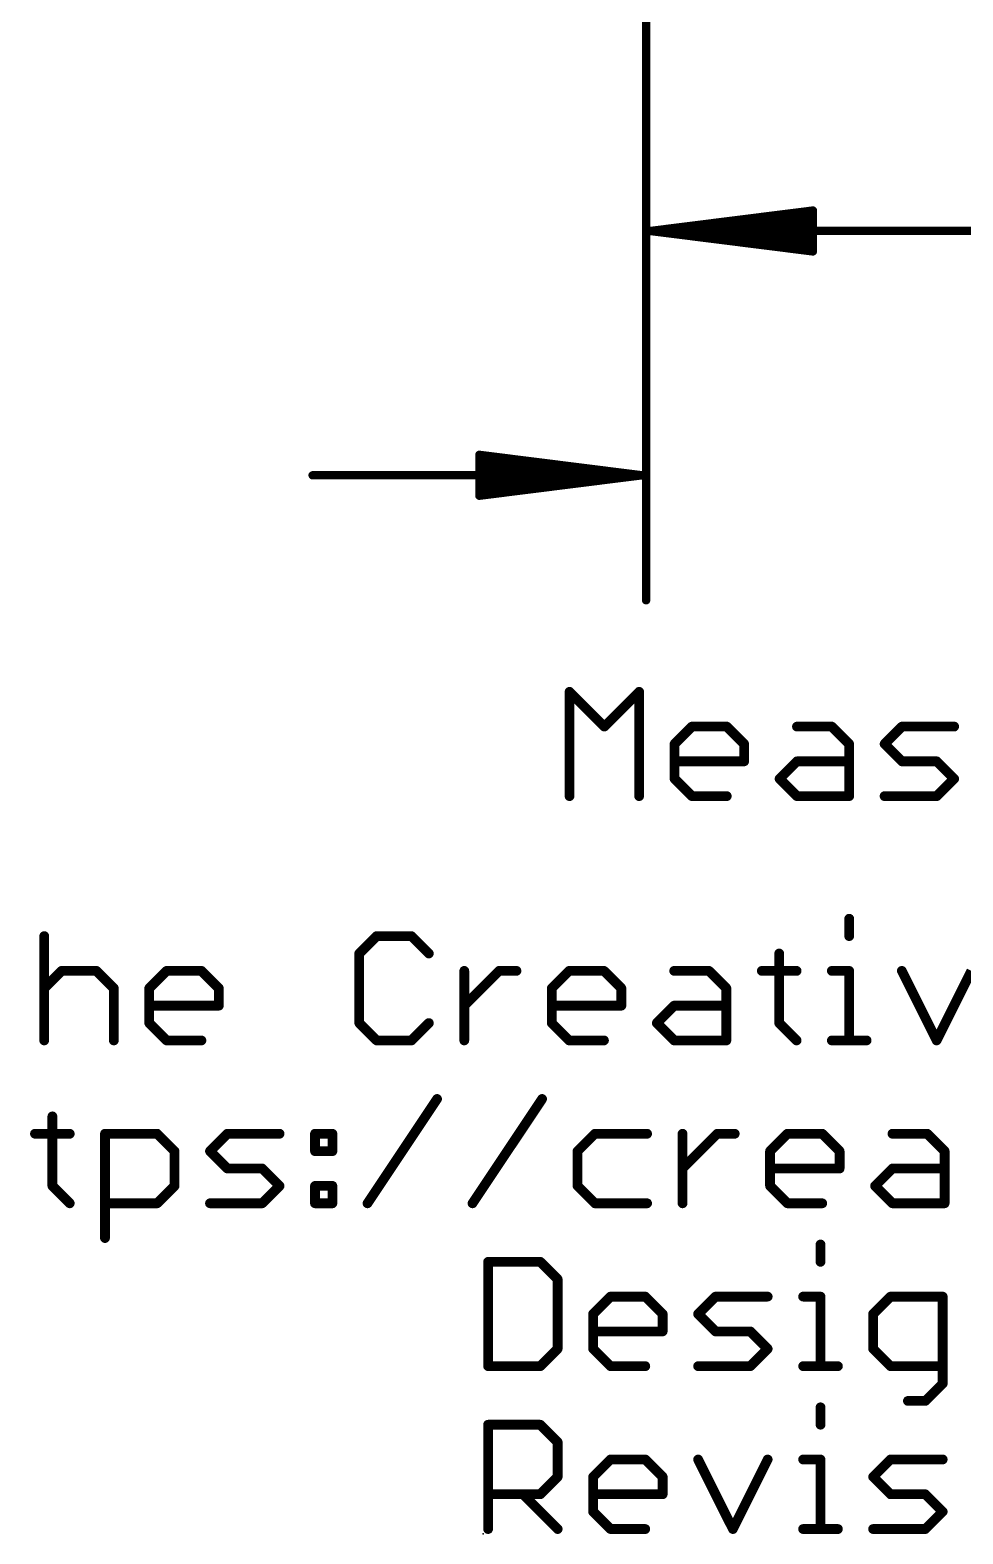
# Model space of a CAD drawing. Extents: x -34 to 73, y -25 to 33.
# Drawn here: x -9.6 to 4.94, y -24.13 to -0.68 of the extents above; entities that cross this region are included whole.
import ezdxf

# ---------------------------------------------------------------- set-up
doc = ezdxf.new("R2010")
doc.units = 0
for name, color, linetype in [('23', 53, 'CONTINUOUS'), ('47', 253, 'CONTINUOUS'), ('51', 53, 'CONTINUOUS')]:
    doc.layers.add(name, color=color, linetype=linetype)

msp = doc.modelspace()

# ---------------------------------------------------------------- linework, layer by layer
at = {"layer": '23'}
msp.add_point((-2.54, -24.13), dxfattribs=at)
at = {"layer": '47'}
for points, const_width in [([(0, 1.27), (0, -9.57)], 0.13), ([(0, 0), (0, -5.76)], 0.13), ([(0.065, -3.81), (2.6, -3.4908)], 0.13), ([(0.065, -3.81), (2.6, -3.55)], 0.13), ([(2.6, -3.4908), (2.6, -4.1292)], 0.13), ([(0.065, -3.81), (2.6, -3.68)], 0.13), ([(0.065, -3.81), (25.335, -3.81)], 0.13), ([(2.6, -4.1292), (0.065, -3.81)], 0.13), ([(2.6, -3.94), (0.065, -3.81)], 0.13), ([(2.6, -4.07), (0.065, -3.81)], 0.13), ([(-0.065, -7.62), (-2.6, -7.3008)], 0.13), ([(-2.6, -7.3008), (-2.6, -7.9392)], 0.13), ([(-0.065, -7.62), (-2.6, -7.36)], 0.13), ([(-0.065, -7.62), (-2.6, -7.49)], 0.13), ([(-0.065, -7.62), (-5.2, -7.62)], 0.13), ([(-2.6, -7.9392), (-0.065, -7.62)], 0.13), ([(-2.6, -7.75), (-0.065, -7.62)], 0.13), ([(-2.6, -7.88), (-0.065, -7.62)], 0.13), ([(-1.1938, -12.6238), (-1.1938, -10.9968)], 0.1524), ([(-1.1938, -10.9968), (-0.6515, -11.5391)], 0.1524), ([(-0.6515, -11.5391), (-0.1091, -10.9968)], 0.1524), ([(-0.1091, -10.9968), (-0.1091, -12.6238)], 0.1524), ([(0.4434, -11.8103), (0.7145, -11.5391)], 0.1524), ([(0.7145, -11.5391), (1.2569, -11.5391)], 0.1524), ([(1.2569, -11.5391), (1.528, -11.8103)], 0.1524), ([(2.3517, -11.5391), (2.894, -11.5391)], 0.1524), ([(2.894, -11.5391), (3.1652, -11.8103)], 0.1524), ([(3.7177, -11.8103), (3.9888, -11.5391)], 0.1524), ([(3.9888, -11.5391), (4.8023, -11.5391)], 0.1524), ([(0.4434, -12.3526), (0.4434, -11.8103)], 0.1524), ([(1.528, -11.8103), (1.528, -12.0815)], 0.1524), ([(3.1652, -11.8103), (3.1652, -12.6238)], 0.1524), ([(3.9888, -12.0815), (3.7177, -11.8103)], 0.1524), ([(1.528, -12.0815), (0.4434, -12.0815)], 0.1524), ([(2.0805, -12.3526), (2.3517, -12.0815)], 0.1524), ([(2.3517, -12.0815), (3.1652, -12.0815)], 0.1524), ([(4.5312, -12.0815), (3.9888, -12.0815)], 0.1524), ([(4.8023, -12.3526), (4.5312, -12.0815)], 0.1524), ([(0.7145, -12.6238), (0.4434, -12.3526)], 0.1524), ([(2.3517, -12.6238), (2.0805, -12.3526)], 0.1524), ([(4.5312, -12.6238), (4.8023, -12.3526)], 0.1524), ([(1.2569, -12.6238), (0.7145, -12.6238)], 0.1524), ([(3.1652, -12.6238), (2.3517, -12.6238)], 0.1524), ([(3.7177, -12.6238), (4.5312, -12.6238)], 0.1524)]:
    msp.add_lwpolyline(points, dxfattribs=dict(at, const_width=const_width))
for points, const_width in [([(2.6325, -3.4908, 1), (2.5675, -3.4908)], 0.065), ([(2.6041, -3.523, 1), (2.5959, -3.4585)], 0.065), ([(2.6033, -3.5823, 1), (2.5967, -3.5177)], 0.065), ([(0.065, -3.7775, 1), (0.065, -3.8425)], 0.065), ([(0.0691, -3.7778, 1), (0.0609, -3.8422)], 0.065), ([(0.0633, -3.7775, 1), (0.0667, -3.8425)], 0.065), ([(0.0667, -3.7775, 1), (0.0633, -3.8425)], 0.065), ([(0.0683, -3.7777, 1), (0.0617, -3.8423)], 0.065), ([(0.0617, -3.7777, 1), (0.0683, -3.8423)], 0.065), ([(0.0609, -3.7778, 1), (0.0691, -3.8422)], 0.065), ([(2.6017, -3.7125, 1), (2.5983, -3.6475)], 0.065), ([(2.5983, -3.9725, 1), (2.6017, -3.9075)], 0.065), ([(2.5675, -4.1292, 1), (2.6325, -4.1292)], 0.065), ([(2.5959, -4.1615, 1), (2.6041, -4.097)], 0.065), ([(2.5967, -4.1023, 1), (2.6033, -4.0377)], 0.065), ([(-0.0325, -5.76, 1), (0.0325, -5.76)], 0.065), ([(-2.5959, -7.2685, 1), (-2.6041, -7.333)], 0.065), ([(-2.5675, -7.3008, 1), (-2.6325, -7.3008)], 0.065), ([(-2.5967, -7.3277, 1), (-2.6033, -7.3923)], 0.065), ([(-2.5983, -7.4575, 1), (-2.6017, -7.5225)], 0.065), ([(-5.2, -7.5875, 1), (-5.2, -7.6525)], 0.065), ([(-2.6017, -7.7175, 1), (-2.5983, -7.7825)], 0.065), ([(-0.0609, -7.6522, 1), (-0.0691, -7.5878)], 0.065), ([(-0.0691, -7.6522, 1), (-0.0609, -7.5878)], 0.065), ([(-0.0617, -7.6523, 1), (-0.0683, -7.5877)], 0.065), ([(-0.0683, -7.6523, 1), (-0.0617, -7.5877)], 0.065), ([(-0.0667, -7.6525, 1), (-0.0633, -7.5875)], 0.065), ([(-0.0633, -7.6525, 1), (-0.0667, -7.5875)], 0.065), ([(-0.065, -7.6525, 1), (-0.065, -7.5875)], 0.065), ([(-2.6033, -7.8477, 1), (-2.5967, -7.9123)], 0.065), ([(-2.6041, -7.907, 1), (-2.5959, -7.9715)], 0.065), ([(-2.6325, -7.9392, 1), (-2.5675, -7.9392)], 0.065), ([(-0.0325, -9.57, 1), (0.0325, -9.57)], 0.065), ([(-1.1557, -10.9968, 1), (-1.2319, -10.9968)], 0.0762), ([(-1.1669, -10.9699, 1), (-1.2207, -11.0238)], 0.0762), ([(-0.071, -10.9968, 1), (-0.1472, -10.9968)], 0.0762), ([(-0.0822, -11.0238, 1), (-0.1361, -10.9699)], 0.0762), ([(-0.6784, -11.5122, 1), (-0.6245, -11.5661)], 0.0762), ([(-0.6784, -11.5661, 1), (-0.6245, -11.5122)], 0.0762), ([(0.7145, -11.501, 1), (0.7145, -11.5772)], 0.0762), ([(0.7415, -11.5661, 1), (0.6876, -11.5122)], 0.0762), ([(1.2838, -11.5122, 1), (1.2299, -11.5661)], 0.0762), ([(1.2569, -11.5772, 1), (1.2569, -11.501)], 0.0762), ([(2.3517, -11.501, 1), (2.3517, -11.5772)], 0.0762), ([(2.9209, -11.5122, 1), (2.8671, -11.5661)], 0.0762), ([(2.894, -11.5772, 1), (2.894, -11.501)], 0.0762), ([(3.9888, -11.501, 1), (3.9888, -11.5772)], 0.0762), ([(4.0158, -11.5661, 1), (3.9619, -11.5122)], 0.0762), ([(4.8023, -11.5772, 1), (4.8023, -11.501)], 0.0762), ([(0.4815, -11.8103, 1), (0.4053, -11.8103)], 0.0762), ([(0.4164, -11.7834, 1), (0.4703, -11.8372)], 0.0762), ([(1.5661, -11.8103, 1), (1.4899, -11.8103)], 0.0762), ([(1.5011, -11.8372, 1), (1.555, -11.7834)], 0.0762), ([(3.2033, -11.8103, 1), (3.1271, -11.8103)], 0.0762), ([(3.1382, -11.8372, 1), (3.1921, -11.7834)], 0.0762), ([(3.7446, -11.7834, 1), (3.6907, -11.8372)], 0.0762), ([(3.6907, -11.7834, 1), (3.7446, -11.8372)], 0.0762), ([(0.4434, -12.0434, 1), (0.4434, -12.1196)], 0.0762), ([(1.4899, -12.0815, 1), (1.5661, -12.0815)], 0.0762), ([(1.528, -12.1196, 1), (1.528, -12.0434)], 0.0762), ([(2.3517, -12.0434, 1), (2.3517, -12.1196)], 0.0762), ([(2.3786, -12.1084, 1), (2.3247, -12.0545)], 0.0762), ([(3.1652, -12.1196, 1), (3.1652, -12.0434)], 0.0762), ([(3.9888, -12.0434, 1), (3.9888, -12.1196)], 0.0762), ([(3.9619, -12.1084, 1), (4.0158, -12.0545)], 0.0762), ([(4.5581, -12.0545, 1), (4.5042, -12.1084)], 0.0762), ([(4.5312, -12.1196, 1), (4.5312, -12.0434)], 0.0762), ([(0.4703, -12.3257, 1), (0.4164, -12.3796)], 0.0762), ([(0.4053, -12.3526, 1), (0.4815, -12.3526)], 0.0762), ([(2.1075, -12.3257, 1), (2.0536, -12.3796)], 0.0762), ([(2.0536, -12.3257, 1), (2.1075, -12.3796)], 0.0762), ([(4.8293, -12.3796, 1), (4.7754, -12.3257)], 0.0762), ([(4.7754, -12.3796, 1), (4.8293, -12.3257)], 0.0762), ([(-1.2319, -12.6238, 1), (-1.1557, -12.6238)], 0.0762), ([(-0.1472, -12.6238, 1), (-0.071, -12.6238)], 0.0762), ([(0.7145, -12.5857, 1), (0.7145, -12.6619)], 0.0762), ([(0.6876, -12.6507, 1), (0.7415, -12.5969)], 0.0762), ([(1.2569, -12.6619, 1), (1.2569, -12.5857)], 0.0762), ([(2.3517, -12.5857, 1), (2.3517, -12.6619)], 0.0762), ([(2.3247, -12.6507, 1), (2.3786, -12.5969)], 0.0762), ([(3.1271, -12.6238, 1), (3.2033, -12.6238)], 0.0762), ([(3.1652, -12.6619, 1), (3.1652, -12.5857)], 0.0762), ([(3.7177, -12.5857, 1), (3.7177, -12.6619)], 0.0762), ([(4.5042, -12.5969, 1), (4.5581, -12.6507)], 0.0762), ([(4.5312, -12.6619, 1), (4.5312, -12.5857)], 0.0762)]:
    msp.add_lwpolyline(points, format="xyb", dxfattribs=dict(at, const_width=const_width))
at = {"layer": '51', "const_width": 0.1524}
for points in [[(3.1662, -14.5356), (3.1662, -14.8068)], [(-9.3836, -14.8068), (-9.3836, -16.4338)], [(-4.201, -14.8068), (-4.4721, -15.078)], [(-3.6586, -14.8068), (-4.201, -14.8068)], [(-3.3875, -15.078), (-3.6586, -14.8068)], [(-4.4721, -15.078), (-4.4721, -16.1626)], [(2.0748, -15.078), (2.0748, -16.1626)], [(-9.3836, -15.6203), (-9.1124, -15.3491)], [(-9.1124, -15.3491), (-8.5701, -15.3491)], [(-8.5701, -15.3491), (-8.2989, -15.6203)], [(-7.7464, -15.6203), (-7.4753, -15.3491)], [(-7.4753, -15.3491), (-6.9329, -15.3491)], [(-6.9329, -15.3491), (-6.6618, -15.6203)], [(-2.835, -16.4338), (-2.835, -15.3491)], [(-2.835, -15.8915), (-2.2926, -15.3491)], [(-2.2926, -15.3491), (-2.0215, -15.3491)], [(-1.4707, -15.6203), (-1.1995, -15.3491)], [(-1.1995, -15.3491), (-0.6572, -15.3491)], [(-0.6572, -15.3491), (-0.386, -15.6203)], [(0.4376, -15.3491), (0.98, -15.3491)], [(0.98, -15.3491), (1.2511, -15.6203)], [(1.8036, -15.3491), (2.346, -15.3491)], [(2.8951, -15.3491), (3.1662, -15.3491)], [(3.1662, -15.3491), (3.1662, -16.4338)], [(3.9865, -15.3491), (4.5288, -16.4338)], [(4.5288, -16.4338), (5.0712, -15.3491)], [(-8.2989, -15.6203), (-8.2989, -16.4338)], [(-7.7464, -16.1626), (-7.7464, -15.6203)], [(-6.6618, -15.6203), (-6.6618, -15.8915)], [(-1.4707, -16.1626), (-1.4707, -15.6203)], [(-0.386, -15.6203), (-0.386, -15.8915)], [(1.2511, -15.6203), (1.2511, -16.4338)], [(-6.6618, -15.8915), (-7.7464, -15.8915)], [(-0.386, -15.8915), (-1.4707, -15.8915)], [(0.1665, -16.1626), (0.4376, -15.8915)], [(0.4376, -15.8915), (1.2511, -15.8915)], [(-7.4753, -16.4338), (-7.7464, -16.1626)], [(-4.4721, -16.1626), (-4.201, -16.4338)], [(-3.6586, -16.4338), (-3.3875, -16.1626)], [(-1.1995, -16.4338), (-1.4707, -16.1626)], [(0.4376, -16.4338), (0.1665, -16.1626)], [(2.0748, -16.1626), (2.346, -16.4338)], [(-6.9329, -16.4338), (-7.4753, -16.4338)], [(-4.201, -16.4338), (-3.6586, -16.4338)], [(-0.6572, -16.4338), (-1.1995, -16.4338)], [(1.2511, -16.4338), (0.4376, -16.4338)], [(2.8951, -16.4338), (3.4374, -16.4338)], [(-4.3437, -18.9738), (-3.2591, -17.3468)], [(-2.7066, -18.9738), (-1.6219, -17.3468)], [(-9.2569, -17.618), (-9.2569, -18.7026)], [(-9.5281, -17.8891), (-8.9857, -17.8891)], [(-8.4366, -19.5161), (-8.4366, -17.8891)], [(-8.4366, -17.8891), (-7.6231, -17.8891)], [(-7.6231, -17.8891), (-7.352, -18.1603)], [(-6.7995, -18.1603), (-6.5283, -17.8891)], [(-6.5283, -17.8891), (-5.7148, -17.8891)], [(-5.1623, -17.8891), (-4.8911, -17.8891)], [(-5.1623, -18.1603), (-5.1623, -17.8891)], [(-4.8911, -17.8891), (-4.8911, -18.1603)], [(-0.7982, -17.8891), (-1.0694, -18.1603)], [(0.0153, -17.8891), (-0.7982, -17.8891)], [(0.5677, -18.9738), (0.5677, -17.8891)], [(0.5677, -18.4315), (1.1101, -17.8891)], [(1.1101, -17.8891), (1.3812, -17.8891)], [(1.932, -18.1603), (2.2032, -17.8891)], [(2.2032, -17.8891), (2.7455, -17.8891)], [(2.7455, -17.8891), (3.0167, -18.1603)], [(3.8404, -17.8891), (4.3827, -17.8891)], [(4.3827, -17.8891), (4.6539, -18.1603)], [(-7.352, -18.1603), (-7.352, -18.7026)], [(-6.5283, -18.4315), (-6.7995, -18.1603)], [(-4.8911, -18.1603), (-5.1623, -18.1603)], [(-1.0694, -18.1603), (-1.0694, -18.7026)], [(1.932, -18.7026), (1.932, -18.1603)], [(3.0167, -18.1603), (3.0167, -18.4315)], [(4.6539, -18.1603), (4.6539, -18.9738)], [(-5.986, -18.4315), (-6.5283, -18.4315)], [(-5.7148, -18.7026), (-5.986, -18.4315)], [(3.0167, -18.4315), (1.932, -18.4315)], [(3.5692, -18.7026), (3.8404, -18.4315)], [(3.8404, -18.4315), (4.6539, -18.4315)], [(-9.2569, -18.7026), (-8.9857, -18.9738)], [(-7.352, -18.7026), (-7.6231, -18.9738)], [(-5.986, -18.9738), (-5.7148, -18.7026)], [(-5.1623, -18.7026), (-4.8911, -18.7026)], [(-5.1623, -18.9738), (-5.1623, -18.7026)], [(-4.8911, -18.7026), (-4.8911, -18.9738)], [(-1.0694, -18.7026), (-0.7982, -18.9738)], [(2.2032, -18.9738), (1.932, -18.7026)], [(3.8404, -18.9738), (3.5692, -18.7026)], [(-7.6231, -18.9738), (-8.4366, -18.9738)], [(-6.7995, -18.9738), (-5.986, -18.9738)], [(-4.8911, -18.9738), (-5.1623, -18.9738)], [(-0.7982, -18.9738), (0.0153, -18.9738)], [(2.7455, -18.9738), (2.2032, -18.9738)], [(4.6539, -18.9738), (3.8404, -18.9738)], [(2.7188, -19.6156), (2.7188, -19.8868)], [(-2.4638, -19.8868), (-2.4638, -21.5138)], [(-1.6503, -19.8868), (-2.4638, -19.8868)], [(-1.3791, -20.158), (-1.6503, -19.8868)], [(-1.3791, -21.2426), (-1.3791, -20.158)], [(-0.8266, -20.7003), (-0.5555, -20.4291)], [(-0.5555, -20.4291), (-0.0132, -20.4291)], [(-0.0132, -20.4291), (0.258, -20.7003)], [(0.8105, -20.7003), (1.0817, -20.4291)], [(1.0817, -20.4291), (1.8952, -20.4291)], [(2.4477, -20.4291), (2.7188, -20.4291)], [(2.7188, -20.4291), (2.7188, -21.5138)], [(3.8103, -20.4291), (3.5391, -20.7003)], [(4.6238, -20.4291), (3.8103, -20.4291)], [(4.6238, -21.785), (4.6238, -20.4291)], [(-0.8266, -21.2426), (-0.8266, -20.7003)], [(0.258, -20.7003), (0.258, -20.9715)], [(1.0817, -20.9715), (0.8105, -20.7003)], [(3.5391, -20.7003), (3.5391, -21.2426)], [(0.258, -20.9715), (-0.8266, -20.9715)], [(1.624, -20.9715), (1.0817, -20.9715)], [(1.8952, -21.2426), (1.624, -20.9715)], [(-1.6503, -21.5138), (-1.3791, -21.2426)], [(-0.5555, -21.5138), (-0.8266, -21.2426)], [(1.624, -21.5138), (1.8952, -21.2426)], [(3.5391, -21.2426), (3.8103, -21.5138)], [(-2.4638, -21.5138), (-1.6503, -21.5138)], [(-0.0132, -21.5138), (-0.5555, -21.5138)], [(0.8105, -21.5138), (1.624, -21.5138)], [(2.4477, -21.5138), (2.99, -21.5138)], [(3.8103, -21.5138), (4.6238, -21.5138)], [(4.3526, -22.0561), (4.6238, -21.785)], [(4.0814, -22.0561), (4.3526, -22.0561)], [(2.7188, -22.1556), (2.7188, -22.4268)], [(-2.4638, -24.0538), (-2.4638, -22.4268)], [(-2.4638, -22.4268), (-1.6503, -22.4268)], [(-1.6503, -22.4268), (-1.3791, -22.698)], [(-1.3791, -22.698), (-1.3791, -23.2403)], [(-0.8266, -23.2403), (-0.5555, -22.9691)], [(-0.5555, -22.9691), (-0.0132, -22.9691)], [(-0.0132, -22.9691), (0.258, -23.2403)], [(0.8105, -22.9691), (1.3528, -24.0538)], [(1.3528, -24.0538), (1.8952, -22.9691)], [(2.4477, -22.9691), (2.7188, -22.9691)], [(2.7188, -22.9691), (2.7188, -24.0538)], [(3.5391, -23.2403), (3.8103, -22.9691)], [(3.8103, -22.9691), (4.6238, -22.9691)], [(-1.3791, -23.2403), (-1.6503, -23.5115)], [(-0.8266, -23.7826), (-0.8266, -23.2403)], [(0.258, -23.2403), (0.258, -23.5115)], [(3.8103, -23.5115), (3.5391, -23.2403)], [(-1.6503, -23.5115), (-2.4638, -23.5115)], [(-1.9215, -23.5115), (-1.3791, -24.0538)], [(0.258, -23.5115), (-0.8266, -23.5115)], [(4.3526, -23.5115), (3.8103, -23.5115)], [(4.6238, -23.7826), (4.3526, -23.5115)], [(-0.5555, -24.0538), (-0.8266, -23.7826)], [(4.3526, -24.0538), (4.6238, -23.7826)], [(-0.0132, -24.0538), (-0.5555, -24.0538)], [(2.4477, -24.0538), (2.99, -24.0538)], [(3.5391, -24.0538), (4.3526, -24.0538)]]:
    msp.add_lwpolyline(points, dxfattribs=at)
at = {"layer": '51', "const_width": 0.0762}
for points in [[(3.2043, -14.5356, 1), (3.1281, -14.5356)], [(-9.3455, -14.8068, 1), (-9.4217, -14.8068)], [(-4.201, -14.7687, 1), (-4.201, -14.8449)], [(-4.174, -14.8338, 1), (-4.2279, -14.7799)], [(-3.6317, -14.7799, 1), (-3.6856, -14.8338)], [(-3.6586, -14.8449, 1), (-3.6586, -14.7687)], [(3.1281, -14.8068, 1), (3.2043, -14.8068)], [(-4.434, -15.078, 1), (-4.5102, -15.078)], [(2.1129, -15.078, 1), (2.0367, -15.078)], [(-4.4991, -15.051, 1), (-4.4452, -15.1049)], [(-3.4144, -15.1049, 1), (-3.3605, -15.051)], [(-9.1124, -15.311, 1), (-9.1124, -15.3872)], [(-9.0855, -15.3761, 1), (-9.1394, -15.3222)], [(-8.5432, -15.3222, 1), (-8.597, -15.3761)], [(-8.5701, -15.3872, 1), (-8.5701, -15.311)], [(-7.4753, -15.311, 1), (-7.4753, -15.3872)], [(-7.4483, -15.3761, 1), (-7.5022, -15.3222)], [(-6.906, -15.3222, 1), (-6.9599, -15.3761)], [(-6.9329, -15.3872, 1), (-6.9329, -15.311)], [(-2.7969, -15.3491, 1), (-2.8731, -15.3491)], [(-2.2926, -15.311, 1), (-2.2926, -15.3872)], [(-2.2657, -15.3761, 1), (-2.3196, -15.3222)], [(-2.0215, -15.3872, 1), (-2.0215, -15.311)], [(-1.1995, -15.311, 1), (-1.1995, -15.3872)], [(-1.1726, -15.3761, 1), (-1.2265, -15.3222)], [(-0.6302, -15.3222, 1), (-0.6841, -15.3761)], [(-0.6572, -15.3872, 1), (-0.6572, -15.311)], [(0.4376, -15.311, 1), (0.4376, -15.3872)], [(1.0069, -15.3222, 1), (0.953, -15.3761)], [(0.98, -15.3872, 1), (0.98, -15.311)], [(1.8036, -15.311, 1), (1.8036, -15.3872)], [(2.346, -15.3872, 1), (2.346, -15.311)], [(2.8951, -15.311, 1), (2.8951, -15.3872)], [(3.2043, -15.3491, 1), (3.1281, -15.3491)], [(3.1662, -15.3872, 1), (3.1662, -15.311)], [(4.0206, -15.3321, 1), (3.9524, -15.3662)], [(-9.4105, -15.5934, 1), (-9.3567, -15.6472)], [(-8.2608, -15.6203, 1), (-8.337, -15.6203)], [(-8.3259, -15.6472, 1), (-8.272, -15.5934)], [(-7.7083, -15.6203, 1), (-7.7845, -15.6203)], [(-7.7734, -15.5934, 1), (-7.7195, -15.6472)], [(-6.6237, -15.6203, 1), (-6.6999, -15.6203)], [(-6.6887, -15.6472, 1), (-6.6348, -15.5934)], [(-1.4326, -15.6203, 1), (-1.5088, -15.6203)], [(-1.4976, -15.5934, 1), (-1.4437, -15.6472)], [(-0.3479, -15.6203, 1), (-0.4241, -15.6203)], [(-0.413, -15.6472, 1), (-0.3591, -15.5934)], [(1.2892, -15.6203, 1), (1.213, -15.6203)], [(1.2242, -15.6472, 1), (1.2781, -15.5934)], [(-7.7464, -15.8534, 1), (-7.7464, -15.9296)], [(-6.6999, -15.8915, 1), (-6.6237, -15.8915)], [(-6.6618, -15.9296, 1), (-6.6618, -15.8534)], [(-2.8619, -15.8645, 1), (-2.808, -15.9184)], [(-1.4707, -15.8534, 1), (-1.4707, -15.9296)], [(-0.4241, -15.8915, 1), (-0.3479, -15.8915)], [(-0.386, -15.9296, 1), (-0.386, -15.8534)], [(0.4376, -15.8534, 1), (0.4376, -15.9296)], [(0.4646, -15.9184, 1), (0.4107, -15.8645)], [(1.2511, -15.9296, 1), (1.2511, -15.8534)], [(-7.7195, -16.1357, 1), (-7.7734, -16.1896)], [(-7.7845, -16.1626, 1), (-7.7083, -16.1626)], [(-4.4452, -16.1357, 1), (-4.4991, -16.1896)], [(-4.5102, -16.1626, 1), (-4.434, -16.1626)], [(-3.3605, -16.1896, 1), (-3.4144, -16.1357)], [(-1.4437, -16.1357, 1), (-1.4976, -16.1896)], [(-1.5088, -16.1626, 1), (-1.4326, -16.1626)], [(0.1934, -16.1357, 1), (0.1395, -16.1896)], [(0.1395, -16.1357, 1), (0.1934, -16.1896)], [(2.1017, -16.1357, 1), (2.0479, -16.1896)], [(2.0367, -16.1626, 1), (2.1129, -16.1626)], [(-9.4217, -16.4338, 1), (-9.3455, -16.4338)], [(-8.337, -16.4338, 1), (-8.2608, -16.4338)], [(-7.4753, -16.3957, 1), (-7.4753, -16.4719)], [(-7.5022, -16.4607, 1), (-7.4483, -16.4069)], [(-6.9329, -16.4719, 1), (-6.9329, -16.3957)], [(-4.201, -16.3957, 1), (-4.201, -16.4719)], [(-4.2279, -16.4607, 1), (-4.174, -16.4069)], [(-3.6856, -16.4069, 1), (-3.6317, -16.4607)], [(-3.6586, -16.4719, 1), (-3.6586, -16.3957)], [(-2.8731, -16.4338, 1), (-2.7969, -16.4338)], [(-1.1995, -16.3957, 1), (-1.1995, -16.4719)], [(-1.2265, -16.4607, 1), (-1.1726, -16.4069)], [(-0.6572, -16.4719, 1), (-0.6572, -16.3957)], [(0.4376, -16.3957, 1), (0.4376, -16.4719)], [(0.4107, -16.4607, 1), (0.4646, -16.4069)], [(1.213, -16.4338, 1), (1.2892, -16.4338)], [(1.2511, -16.4719, 1), (1.2511, -16.3957)], [(2.319, -16.4607, 1), (2.3729, -16.4069)], [(2.8951, -16.3957, 1), (2.8951, -16.4719)], [(3.1281, -16.4338, 1), (3.2043, -16.4338)], [(3.4374, -16.4719, 1), (3.4374, -16.3957)], [(4.4948, -16.4168, 1), (4.5629, -16.4508)], [(4.4948, -16.4508, 1), (4.5629, -16.4168)], [(-3.2274, -17.3679, 1), (-3.2908, -17.3257)], [(-1.5902, -17.3679, 1), (-1.6536, -17.3257)], [(-9.2188, -17.618, 1), (-9.295, -17.618)], [(-9.5281, -17.851, 1), (-9.5281, -17.9272)], [(-8.9857, -17.9272, 1), (-8.9857, -17.851)], [(-8.3985, -17.8891, 1), (-8.4747, -17.8891)], [(-8.4366, -17.851, 1), (-8.4366, -17.9272)], [(-7.5962, -17.8622, 1), (-7.6501, -17.9161)], [(-7.6231, -17.9272, 1), (-7.6231, -17.851)], [(-6.5283, -17.851, 1), (-6.5283, -17.9272)], [(-6.5014, -17.9161, 1), (-6.5552, -17.8622)], [(-5.7148, -17.9272, 1), (-5.7148, -17.851)], [(-5.1623, -17.851, 1), (-5.1623, -17.9272)], [(-5.1242, -17.8891, 1), (-5.2004, -17.8891)], [(-4.853, -17.8891, 1), (-4.9292, -17.8891)], [(-4.8911, -17.9272, 1), (-4.8911, -17.851)], [(-0.7982, -17.851, 1), (-0.7982, -17.9272)], [(-0.7713, -17.9161, 1), (-0.8252, -17.8622)], [(0.0153, -17.9272, 1), (0.0153, -17.851)], [(0.6058, -17.8891, 1), (0.5296, -17.8891)], [(1.1101, -17.851, 1), (1.1101, -17.9272)], [(1.137, -17.9161, 1), (1.0831, -17.8622)], [(1.3812, -17.9272, 1), (1.3812, -17.851)], [(2.2032, -17.851, 1), (2.2032, -17.9272)], [(2.2301, -17.9161, 1), (2.1763, -17.8622)], [(2.7725, -17.8622, 1), (2.7186, -17.9161)], [(2.7455, -17.9272, 1), (2.7455, -17.851)], [(3.8404, -17.851, 1), (3.8404, -17.9272)], [(4.4096, -17.8622, 1), (4.3558, -17.9161)], [(4.3827, -17.9272, 1), (4.3827, -17.851)], [(-7.3139, -18.1603, 1), (-7.3901, -18.1603)], [(-7.3789, -18.1872, 1), (-7.325, -18.1334)], [(-6.7725, -18.1334, 1), (-6.8264, -18.1872)], [(-6.8264, -18.1334, 1), (-6.7725, -18.1872)], [(-5.1623, -18.1222, 1), (-5.1623, -18.1984)], [(-5.2004, -18.1603, 1), (-5.1242, -18.1603)], [(-4.9292, -18.1603, 1), (-4.853, -18.1603)], [(-4.8911, -18.1984, 1), (-4.8911, -18.1222)], [(-1.0313, -18.1603, 1), (-1.1075, -18.1603)], [(-1.0964, -18.1334, 1), (-1.0425, -18.1872)], [(1.9701, -18.1603, 1), (1.8939, -18.1603)], [(1.9051, -18.1334, 1), (1.959, -18.1872)], [(3.0548, -18.1603, 1), (2.9786, -18.1603)], [(2.9898, -18.1872, 1), (3.0436, -18.1334)], [(4.692, -18.1603, 1), (4.6158, -18.1603)], [(4.6269, -18.1872, 1), (4.6808, -18.1334)], [(-6.5283, -18.3934, 1), (-6.5283, -18.4696)], [(-6.5552, -18.4584, 1), (-6.5014, -18.4045)], [(-5.959, -18.4045, 1), (-6.0129, -18.4584)], [(-5.986, -18.4696, 1), (-5.986, -18.3934)], [(0.5408, -18.4045, 1), (0.5947, -18.4584)], [(1.932, -18.3934, 1), (1.932, -18.4696)], [(2.9786, -18.4315, 1), (3.0548, -18.4315)], [(3.0167, -18.4696, 1), (3.0167, -18.3934)], [(3.8404, -18.3934, 1), (3.8404, -18.4696)], [(3.8673, -18.4584, 1), (3.8134, -18.4045)], [(4.6539, -18.4696, 1), (4.6539, -18.3934)], [(-9.2299, -18.6757, 1), (-9.2838, -18.7296)], [(-9.295, -18.7026, 1), (-9.2188, -18.7026)], [(-7.3901, -18.7026, 1), (-7.3139, -18.7026)], [(-7.325, -18.7296, 1), (-7.3789, -18.6757)], [(-5.6879, -18.7296, 1), (-5.7417, -18.6757)], [(-5.7417, -18.7296, 1), (-5.6879, -18.6757)], [(-5.1623, -18.6645, 1), (-5.1623, -18.7407)], [(-5.1242, -18.7026, 1), (-5.2004, -18.7026)], [(-4.853, -18.7026, 1), (-4.9292, -18.7026)], [(-4.8911, -18.7407, 1), (-4.8911, -18.6645)], [(-1.0425, -18.6757, 1), (-1.0964, -18.7296)], [(-1.1075, -18.7026, 1), (-1.0313, -18.7026)], [(1.959, -18.6757, 1), (1.9051, -18.7296)], [(1.8939, -18.7026, 1), (1.9701, -18.7026)], [(3.5961, -18.6757, 1), (3.5423, -18.7296)], [(3.5423, -18.6757, 1), (3.5961, -18.7296)], [(-9.0127, -19.0007, 1), (-8.9588, -18.9469)], [(-8.4366, -18.9357, 1), (-8.4366, -19.0119)], [(-7.6501, -18.9469, 1), (-7.5962, -19.0007)], [(-7.6231, -19.0119, 1), (-7.6231, -18.9357)], [(-6.7995, -18.9357, 1), (-6.7995, -19.0119)], [(-6.0129, -18.9469, 1), (-5.959, -19.0007)], [(-5.986, -19.0119, 1), (-5.986, -18.9357)], [(-5.1623, -18.9357, 1), (-5.1623, -19.0119)], [(-5.2004, -18.9738, 1), (-5.1242, -18.9738)], [(-4.9292, -18.9738, 1), (-4.853, -18.9738)], [(-4.8911, -19.0119, 1), (-4.8911, -18.9357)], [(-4.3754, -18.9527, 1), (-4.312, -18.9949)], [(-2.7383, -18.9527, 1), (-2.6749, -18.9949)], [(-0.7982, -18.9357, 1), (-0.7982, -19.0119)], [(-0.8252, -19.0007, 1), (-0.7713, -18.9469)], [(0.0153, -19.0119, 1), (0.0153, -18.9357)], [(0.5296, -18.9738, 1), (0.6058, -18.9738)], [(2.2032, -18.9357, 1), (2.2032, -19.0119)], [(2.1763, -19.0007, 1), (2.2301, -18.9469)], [(2.7455, -19.0119, 1), (2.7455, -18.9357)], [(3.8404, -18.9357, 1), (3.8404, -19.0119)], [(3.8134, -19.0007, 1), (3.8673, -18.9469)], [(4.6158, -18.9738, 1), (4.692, -18.9738)], [(4.6539, -19.0119, 1), (4.6539, -18.9357)], [(-8.4747, -19.5161, 1), (-8.3985, -19.5161)], [(2.7569, -19.6156, 1), (2.6807, -19.6156)], [(-2.4257, -19.8868, 1), (-2.5019, -19.8868)], [(-2.4638, -19.8487, 1), (-2.4638, -19.9249)], [(-1.6234, -19.8599, 1), (-1.6772, -19.9138)], [(-1.6503, -19.9249, 1), (-1.6503, -19.8487)], [(2.6807, -19.8868, 1), (2.7569, -19.8868)], [(-1.341, -20.158, 1), (-1.4172, -20.158)], [(-1.4061, -20.1849, 1), (-1.3522, -20.131)], [(-0.5555, -20.391, 1), (-0.5555, -20.4672)], [(-0.5285, -20.4561, 1), (-0.5824, -20.4022)], [(0.0138, -20.4022, 1), (-0.0401, -20.4561)], [(-0.0132, -20.4672, 1), (-0.0132, -20.391)], [(1.0817, -20.391, 1), (1.0817, -20.4672)], [(1.1086, -20.4561, 1), (1.0547, -20.4022)], [(1.8952, -20.4672, 1), (1.8952, -20.391)], [(2.4477, -20.391, 1), (2.4477, -20.4672)], [(2.7569, -20.4291, 1), (2.6807, -20.4291)], [(2.7188, -20.4672, 1), (2.7188, -20.391)], [(3.8103, -20.391, 1), (3.8103, -20.4672)], [(3.8372, -20.4561, 1), (3.7833, -20.4022)], [(4.6619, -20.4291, 1), (4.5857, -20.4291)], [(4.6238, -20.4672, 1), (4.6238, -20.391)], [(-0.7885, -20.7003, 1), (-0.8647, -20.7003)], [(-0.8536, -20.6734, 1), (-0.7997, -20.7272)], [(0.2961, -20.7003, 1), (0.2199, -20.7003)], [(0.2311, -20.7272, 1), (0.285, -20.6734)], [(0.8375, -20.6734, 1), (0.7836, -20.7272)], [(0.7836, -20.6734, 1), (0.8375, -20.7272)], [(3.5772, -20.7003, 1), (3.501, -20.7003)], [(3.5122, -20.6734, 1), (3.566, -20.7272)], [(-0.8266, -20.9334, 1), (-0.8266, -21.0096)], [(0.2199, -20.9715, 1), (0.2961, -20.9715)], [(0.258, -21.0096, 1), (0.258, -20.9334)], [(1.0817, -20.9334, 1), (1.0817, -21.0096)], [(1.0547, -20.9984, 1), (1.1086, -20.9445)], [(1.6509, -20.9445, 1), (1.5971, -20.9984)], [(1.624, -21.0096, 1), (1.624, -20.9334)], [(-1.4172, -21.2426, 1), (-1.341, -21.2426)], [(-1.3522, -21.2696, 1), (-1.4061, -21.2157)], [(-0.7997, -21.2157, 1), (-0.8536, -21.2696)], [(-0.8647, -21.2426, 1), (-0.7885, -21.2426)], [(1.9221, -21.2696, 1), (1.8682, -21.2157)], [(1.8682, -21.2696, 1), (1.9221, -21.2157)], [(3.566, -21.2157, 1), (3.5122, -21.2696)], [(3.501, -21.2426, 1), (3.5772, -21.2426)], [(-2.4638, -21.4757, 1), (-2.4638, -21.5519)], [(-2.5019, -21.5138, 1), (-2.4257, -21.5138)], [(-1.6772, -21.4869, 1), (-1.6234, -21.5407)], [(-1.6503, -21.5519, 1), (-1.6503, -21.4757)], [(-0.5555, -21.4757, 1), (-0.5555, -21.5519)], [(-0.5824, -21.5407, 1), (-0.5285, -21.4869)], [(-0.0132, -21.5519, 1), (-0.0132, -21.4757)], [(0.8105, -21.4757, 1), (0.8105, -21.5519)], [(1.5971, -21.4869, 1), (1.6509, -21.5407)], [(1.624, -21.5519, 1), (1.624, -21.4757)], [(2.4477, -21.4757, 1), (2.4477, -21.5519)], [(2.6807, -21.5138, 1), (2.7569, -21.5138)], [(2.99, -21.5519, 1), (2.99, -21.4757)], [(3.8103, -21.4757, 1), (3.8103, -21.5519)], [(3.7833, -21.5407, 1), (3.8372, -21.4869)], [(4.6238, -21.5519, 1), (4.6238, -21.4757)], [(4.5857, -21.785, 1), (4.6619, -21.785)], [(4.6507, -21.8119, 1), (4.5968, -21.758)], [(4.0814, -22.018, 1), (4.0814, -22.0942)], [(4.3257, -22.0292, 1), (4.3795, -22.0831)], [(4.3526, -22.0942, 1), (4.3526, -22.018)], [(2.7569, -22.1556, 1), (2.6807, -22.1556)], [(-2.4257, -22.4268, 1), (-2.5019, -22.4268)], [(-2.4638, -22.3887, 1), (-2.4638, -22.4649)], [(-1.6234, -22.3999, 1), (-1.6772, -22.4538)], [(-1.6503, -22.4649, 1), (-1.6503, -22.3887)], [(2.6807, -22.4268, 1), (2.7569, -22.4268)], [(-1.341, -22.698, 1), (-1.4172, -22.698)], [(-1.4061, -22.7249, 1), (-1.3522, -22.671)], [(-0.5555, -22.931, 1), (-0.5555, -23.0072)], [(-0.5285, -22.9961, 1), (-0.5824, -22.9422)], [(0.0138, -22.9422, 1), (-0.0401, -22.9961)], [(-0.0132, -23.0072, 1), (-0.0132, -22.931)], [(0.8446, -22.9521, 1), (0.7764, -22.9862)], [(1.9292, -22.9862, 1), (1.8611, -22.9521)], [(2.4477, -22.931, 1), (2.4477, -23.0072)], [(2.7569, -22.9691, 1), (2.6807, -22.9691)], [(2.7188, -23.0072, 1), (2.7188, -22.931)], [(3.8103, -22.931, 1), (3.8103, -23.0072)], [(3.8372, -22.9961, 1), (3.7833, -22.9422)], [(4.6238, -23.0072, 1), (4.6238, -22.931)], [(-1.4172, -23.2403, 1), (-1.341, -23.2403)], [(-1.3522, -23.2672, 1), (-1.4061, -23.2134)], [(-0.7885, -23.2403, 1), (-0.8647, -23.2403)], [(-0.8536, -23.2134, 1), (-0.7997, -23.2672)], [(0.2961, -23.2403, 1), (0.2199, -23.2403)], [(0.2311, -23.2672, 1), (0.285, -23.2134)], [(3.566, -23.2134, 1), (3.5122, -23.2672)], [(3.5122, -23.2134, 1), (3.566, -23.2672)], [(-2.4638, -23.4734, 1), (-2.4638, -23.5496)], [(-1.8945, -23.4845, 1), (-1.9484, -23.5384)], [(-1.6772, -23.4845, 1), (-1.6234, -23.5384)], [(-1.6503, -23.5496, 1), (-1.6503, -23.4734)], [(-0.8266, -23.4734, 1), (-0.8266, -23.5496)], [(0.258, -23.5496, 1), (0.258, -23.4734)], [(3.8103, -23.4734, 1), (3.8103, -23.5496)], [(3.7833, -23.5384, 1), (3.8372, -23.4845)], [(4.3795, -23.4845, 1), (4.3257, -23.5384)], [(4.3526, -23.5496, 1), (4.3526, -23.4734)], [(0.2199, -23.5115, 1), (0.2961, -23.5115)], [(-0.7997, -23.7557, 1), (-0.8536, -23.8096)], [(-0.8647, -23.7826, 1), (-0.7885, -23.7826)], [(4.6507, -23.8096, 1), (4.5968, -23.7557)], [(4.5968, -23.8096, 1), (4.6507, -23.7557)], [(-2.5019, -24.0538, 1), (-2.4257, -24.0538)], [(-1.4061, -24.0807, 1), (-1.3522, -24.0269)], [(-0.5555, -24.0157, 1), (-0.5555, -24.0919)], [(-0.5824, -24.0807, 1), (-0.5285, -24.0269)], [(-0.0132, -24.0919, 1), (-0.0132, -24.0157)], [(1.3188, -24.0368, 1), (1.3869, -24.0708)], [(1.3188, -24.0708, 1), (1.3869, -24.0368)], [(2.4477, -24.0157, 1), (2.4477, -24.0919)], [(2.6807, -24.0538, 1), (2.7569, -24.0538)], [(2.99, -24.0919, 1), (2.99, -24.0157)], [(3.5391, -24.0157, 1), (3.5391, -24.0919)], [(4.3257, -24.0269, 1), (4.3795, -24.0807)], [(4.3526, -24.0919, 1), (4.3526, -24.0157)]]:
    msp.add_lwpolyline(points, format="xyb", dxfattribs=at)

doc.saveas('drawing.dxf')
